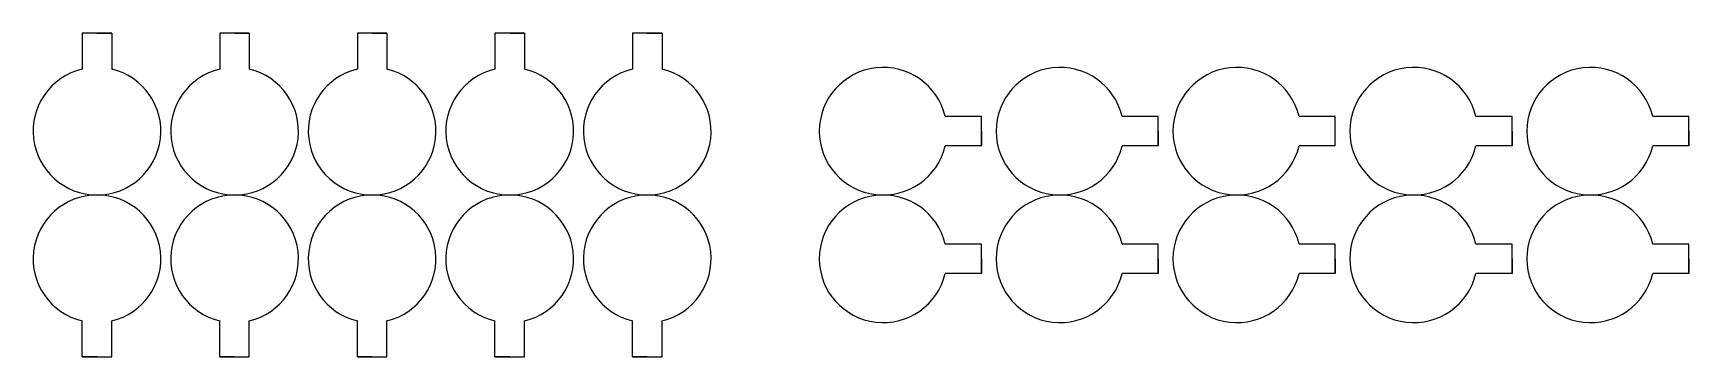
# Model space of a CAD drawing. Header units: millimetres. Extents: x -1225 to 460, y -165 to 165.
import ezdxf

# ---------------------------------------------------------------- set-up
doc = ezdxf.new("R2010")
doc.units = ezdxf.units.MM
doc.layers.add('0 ... layer 1', color=1, linetype='Continuous', lineweight=25)

msp = doc.modelspace()

# ---------------------------------------------------------------- linework, layer by layer
at = {"layer": '0 ... layer 1'}
for p, q in [((-1145, 165), (-1175, 165)), ((-1175, 165), (-1175, 128.3)), ((-1160, 165), (-1145, 165)), ((-1145, 165), (-1145, 128.3)), ((-1005, 165), (-1035, 165)), ((-1035, 165), (-1035, 128.3)), ((-1020, 165), (-1005, 165)), ((-1005, 165), (-1005, 128.3)), ((-865, 165), (-895, 165)), ((-895, 165), (-895, 128.3)), ((-880, 165), (-865, 165)), ((-865, 165), (-865, 128.3)), ((-725, 165), (-755, 165)), ((-755, 165), (-755, 128.3)), ((-740, 165), (-725, 165)), ((-725, 165), (-725, 128.3)), ((-585, 165), (-615, 165)), ((-615, 165), (-615, 128.3)), ((-600, 165), (-585, 165)), ((-585, 165), (-585, 128.3)), ((-1180, 127), (-1180, 127)), ((-1040, 127), (-1040, 127)), ((-900, 127), (-900, 127)), ((-760, 127), (-760, 127)), ((-620, 127), (-620, 127)), ((-298, 85), (-298, 85)), ((-118, 85), (-118, 85)), ((242, 85), (242, 85)), ((422, 85), (422, 85)), ((-260, 80), (-296.7, 80)), ((-260, 50), (-260, 80)), ((-80, 80), (-116.7, 80)), ((-80, 50), (-80, 80)), ((100, 80), (63.3, 80)), ((100, 50), (100, 80)), ((280, 80), (243.3, 80)), ((280, 50), (280, 80)), ((460, 80), (423.3, 80)), ((460, 50), (460, 80)), ((-260, 65), (-260, 50)), ((-80, 65), (-80, 50)), ((280, 65), (280, 50)), ((460, 65), (460, 50)), ((-260, 50), (-296.7, 50)), ((-80, 50), (-116.7, 50)), ((100, 50), (63.3, 50)), ((280, 50), (243.3, 50)), ((460, 50), (423.3, 50)), ((-298, -45), (-298, -45)), ((-260, -50), (-296.7, -50)), ((-260, -80), (-260, -50)), ((-118, -45), (-118, -45)), ((-80, -50), (-116.7, -50)), ((-80, -80), (-80, -50)), ((62, -45), (62, -45)), ((100, -50), (63.3, -50)), ((100, -80), (100, -50)), ((242, -45), (242, -45)), ((280, -50), (243.3, -50)), ((280, -80), (280, -50)), ((422, -45), (422, -45)), ((460, -50), (423.3, -50)), ((460, -80), (460, -50)), ((-260, -65), (-260, -80)), ((-80, -65), (-80, -80)), ((100, -65), (100, -80)), ((280, -65), (280, -80)), ((460, -65), (460, -80)), ((-260, -80), (-296.7, -80)), ((-80, -80), (-116.7, -80)), ((100, -80), (63.3, -80)), ((280, -80), (243.3, -80)), ((460, -80), (423.3, -80)), ((-1175, -165), (-1175, -128.3)), ((-1145, -165), (-1145, -128.3)), ((-1140, -127), (-1140, -127)), ((-1035, -165), (-1035, -128.3)), ((-1005, -165), (-1005, -128.3)), ((-1000, -127), (-1000, -127)), ((-895, -165), (-895, -128.3)), ((-865, -165), (-865, -128.3)), ((-860, -127), (-860, -127)), ((-755, -165), (-755, -128.3)), ((-725, -165), (-725, -128.3)), ((-720, -127), (-720, -127)), ((-615, -165), (-615, -128.3)), ((-585, -165), (-585, -128.3)), ((-580, -127), (-580, -127)), ((-1175, -165), (-1145, -165)), ((-1160, -165), (-1175, -165)), ((-1035, -165), (-1005, -165)), ((-1020, -165), (-1035, -165)), ((-895, -165), (-865, -165)), ((-880, -165), (-895, -165)), ((-755, -165), (-725, -165)), ((-740, -165), (-755, -165)), ((-615, -165), (-585, -165)), ((-600, -165), (-615, -165))]:
    msp.add_line(p, q, dxfattribs=at)
for centre, start, end in [((-1160, 65), 103.3408, 76.6592), ((-1020, 65), 103.3408, 76.6592), ((-880, 65), 103.3408, 76.6592), ((-740, 65), 103.3408, 76.6592), ((-600, 65), 103.3408, 76.6592), ((-360, 65), 13.3408, 346.6592), ((-180, 65), 13.3408, 346.6592), ((0, 65), 13.3408, 346.6592), ((180, 65), 13.3408, 346.6592), ((360, 65), 13.3408, 346.6592), ((-1160, -65), 283.3408, 256.6592), ((-1020, -65), 283.3408, 256.6592), ((-880, -65), 283.3408, 256.6592), ((-740, -65), 283.3408, 256.6592), ((-600, -65), 283.3408, 256.6592), ((-360, -65), 13.3408, 346.6592), ((0, -65), 13.3408, 346.6592), ((-180, -65), 13.3408, 346.6592), ((180, -65), 13.3408, 346.6592), ((360, -65), 13.3408, 346.6592)]:
    msp.add_arc(centre, 65, start, end, dxfattribs=at)

doc.saveas('drawing.dxf')
